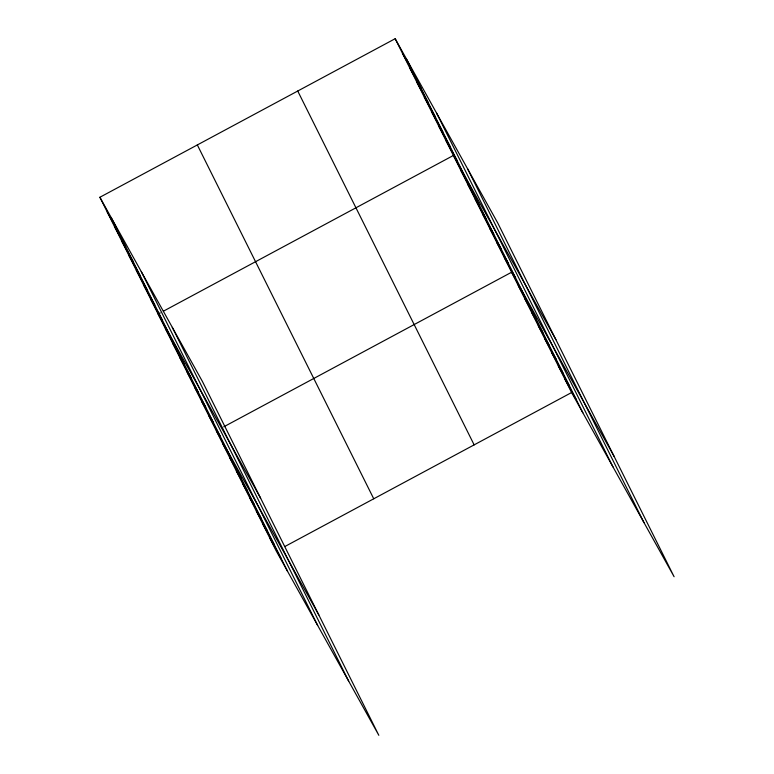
<?xml version="1.0" encoding="UTF-8"?>
<svg xmlns="http://www.w3.org/2000/svg" width="774" height="774" viewBox="0 0 774 774"><rect width="100%" height="100%" fill="white"/><g stroke="black" fill="none" stroke-linecap="round" stroke-linejoin="round"><path stroke-width="1.16" d="M99.894 197.264L202.411 381.456L378.825 735.3L276.308 551.107L99.894 197.264L395.175 38.7L497.692 222.893L674.106 576.736L571.589 392.544L395.175 38.7M160.228 312.889L158.109 314.031L260.635 498.224M163.411 311.187L453.39 155.468L555.906 339.66M223.744 426.822L511.604 272.235L614.121 456.428M284.784 546.56L571.589 392.544M402.451 53.3L413.703 73.511M409.727 67.889L420.979 88.11M417.002 82.489L428.254 102.71M424.278 97.089L435.53 117.3M431.553 111.679L442.805 131.899M438.839 126.278L450.091 146.489M446.114 140.878L457.366 161.089M460.665 170.067L471.917 190.278M467.941 184.667L479.193 204.878M475.217 199.257L486.469 219.477M482.492 213.856L493.744 234.067M489.778 228.446L501.03 248.667M497.053 243.046L508.305 263.266M504.329 257.645L515.581 277.856M518.27 285.606L529.522 305.827M524.936 298.977L536.189 319.188M531.603 312.338L542.855 332.559M538.259 325.709L549.511 345.93M544.925 339.08L556.177 359.291M551.591 352.441L562.843 372.662M558.257 365.812L569.509 386.033M564.923 379.183L576.175 399.394M107.17 211.853L118.422 232.074M114.446 226.453L125.698 246.674M121.721 241.053L132.973 261.264M129.006 255.643L140.258 275.863M136.282 270.242L147.534 290.453M143.558 284.842L154.81 305.053M150.833 299.432L162.085 319.652M165.384 328.621L176.636 348.842M172.67 343.221L183.922 363.441M179.945 357.82L191.197 378.031M187.221 372.41L198.473 392.631M194.497 387.01L205.749 407.23M201.772 401.609L213.024 421.82M209.048 416.199L220.3 436.42M216.323 430.799L318.849 614.991M222.989 444.17L234.241 464.381M229.655 457.531L240.907 477.752M236.322 470.902L247.574 491.122M242.988 484.272L254.24 504.484M249.654 497.634L260.906 517.854M256.31 511.004L267.562 531.225M262.976 524.375L274.228 544.586M269.642 537.736L280.894 557.957M467.573 168.78L643.987 522.624M436.546 113.033L612.96 466.877M406.427 58.921L582.841 412.765M297.729 91.022L474.143 444.876M197.331 144.932L373.745 498.785M172.292 327.344L348.706 681.188M141.265 271.587L317.679 625.44M111.146 217.475L287.56 571.328"/></g></svg>
